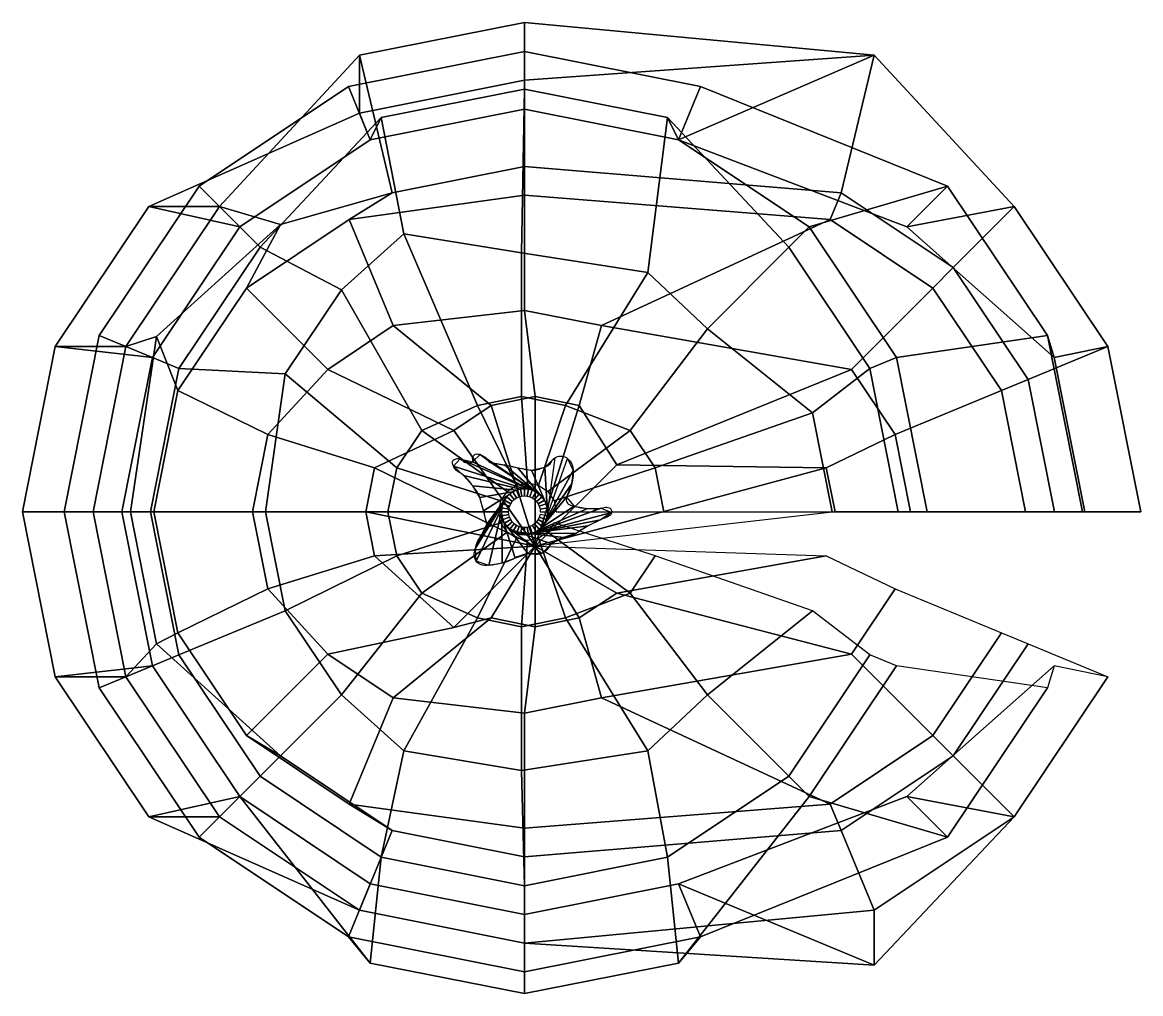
# Model space of a CAD drawing. Extents: x 20.7 to 21.73, y 7.63 to 8.52.
import ezdxf

# ---------------------------------------------------------------- set-up
doc = ezdxf.new("R2010")
doc.units = 0
doc.header["$LTSCALE"] = 30
doc.header["$MEASUREMENT"] = 0
doc.layers.add('3D', color=4, linetype='CONTINUOUS')

msp = doc.modelspace()

# ---------------------------------------------------------------- linework, layer by layer
at = {"layer": '3D', "color": 34}
msp.add_lwpolyline([(21.2015, 8.1186, -0.117832), (21.2054, 8.1135, -0.109862), (21.2067, 8.1067, -0.036437), (21.206, 8.099, -0.034184), (21.2041, 8.0909, -0.070317), (21.2014, 8.0852, 0.121404), (21.2002, 8.0817, 0.105675), (21.2004, 8.0796, 0.10563), (21.2015, 8.0777, 0.11787), (21.2043, 8.0758, 0.050289), (21.212, 8.0738, 0.018663), (21.219, 8.0729, 0.01497), (21.2278, 8.0725, 0.087147), (21.2339, 8.0734, -0.118281), (21.2384, 8.0738, -0.325615), (21.2419, 8.0703, -0.326103), (21.2397, 8.0659, -0.032273), (21.2355, 8.064, 0.027106), (21.2305, 8.0619, 0.002318), (21.2201, 8.0568, 0.008478), (21.2173, 8.0553, 0.036344), (21.2143, 8.0534, -0.022039), (21.2094, 8.05, -0.092744), (21.2016, 8.047, 0.069203), (21.1909, 8.0435, 0.147866), (21.184, 8.0369, -0.172152), (21.1777, 8.0316, -0.132721), (21.17, 8.0308, 0.108842), (21.1606, 8.0303, 0.053805), (21.1537, 8.0275, -0.040641), (21.1448, 8.0237, -0.081395), (21.1253, 8.0205, -0.221332), (21.1184, 8.0237, -0.079922), (21.1163, 8.0272, -0.108313), (21.1158, 8.0303, -0.048517), (21.1163, 8.0338, -0.02389), (21.1184, 8.0408, -0.137674), (21.1253, 8.0506, 0.264867), (21.1276, 8.0566, 0.017693), (21.127, 8.0602, 0.00755), (21.125, 8.0685, 0.004346), (21.1223, 8.0788, 0.010497), (21.121, 8.083, 0.070056), (21.119, 8.0874, 0.023562), (21.1105, 8.0988, 0.090241), (21.1029, 8.1054, -0.118501), (21.0973, 8.1107, -0.08154), (21.096, 8.1138, -0.126697), (21.096, 8.116, -0.215241), (21.0974, 8.1177, -0.116434), (21.1013, 8.1186, -0.22855), (21.1051, 8.1167, 0.214017), (21.1092, 8.1147, 0.07524), (21.1131, 8.115, 0.190759), (21.1145, 8.116, 0.274563), (21.1145, 8.1178, -0.2385), (21.1145, 8.1199, -0.087445), (21.1157, 8.1217, -0.110244), (21.1171, 8.1226, -0.136741), (21.1193, 8.1227, -0.06456), (21.1237, 8.1212, -0.144236), (21.1281, 8.1172, 0.201708), (21.1316, 8.1147, 0.026586), (21.1374, 8.1136, -0.015616), (21.1474, 8.112, -0.012911), (21.1577, 8.1098, 0.016293), (21.1659, 8.1081, 0.100723), (21.1728, 8.1082, 0.063874), (21.183, 8.112, 0.158892), (21.1871, 8.1162, -0.171356), (21.1909, 8.1199, -0.140353), (21.1964, 8.1208, -0.14068)], format="xyb", close=True, dxfattribs=at)
msp.add_circle((21.1619, 8.0698, 0.0738), 0.0211, dxfattribs=at)

# ---------------------------------------------------------------- meshes
at = {"layer": '3D', "color": 104}
mesh = msp.add_polymesh((16, 14), dxfattribs=dict(at, m_close=True))
for k, corner in enumerate([(21.1911, 8.0698, 0.3388), (21.2898, 8.0698, 0.4027), (21.4441, 8.0698, 0.4006), (21.5047, 8.0698, 0.5274), (21.5311, 8.0698, 0.5801), (21.6735, 8.0698, 0.6499), (21.6756, 8.0698, 0.7074), (21.7269, 8.0698, 0.937), (21.7269, 8.0698, 1.0424), (21.6478, 8.0698, 1.1215), (21.6214, 8.0698, 1.2534), (21.5159, 8.0698, 1.3061), (21.4468, 8.0698, 1.3754), (21.1719, 8.0382, 1.3782), (21.1891, 8.0799, 0.3388), (21.2818, 8.1102, 0.4027), (21.426, 8.1606, 0.4006), (21.4786, 8.201, 0.5274), (21.503, 8.2111, 0.5801), (21.6414, 8.2313, 0.6499), (21.6475, 8.2111, 0.7074), (21.6968, 8.2212, 0.937), (21.6968, 8.2212, 1.0424), (21.6237, 8.1909, 1.1215), (21.5993, 8.1808, 1.2534), (21.5019, 8.1405, 1.3061), (21.4387, 8.1102, 1.3754), (21.1719, 8.0382, 1.3782), (21.1834, 8.0885, 0.3388), (21.2589, 8.1444, 0.4027), (21.3297, 8.2376, 0.4483), (21.4043, 8.3122, 0.5274), (21.423, 8.3309, 0.5801), (21.5499, 8.3682, 0.6499), (21.5126, 8.3309, 0.7027), (21.611, 8.3495, 0.937), (21.611, 8.3495, 1.0424), (21.5551, 8.2936, 1.1215), (21.5364, 8.2749, 1.2534), (21.4618, 8.2003, 1.3061), (21.2465, 8.1128, 1.3782), (21.1719, 8.0382, 1.3782), (21.1748, 8.0942, 0.3388), (21.1995, 8.1673, 0.3839), (21.2751, 8.2891, 0.4027), (21.2931, 8.4312, 0.4899), (21.3032, 8.4109, 0.5801), (21.3234, 8.4596, 0.712), (21.3032, 8.4109, 0.7647), (21.4827, 8.4883, 0.9584), (21.4827, 8.4883, 1.0638), (21.4524, 8.3622, 1.1215), (21.4423, 8.3378, 1.2534), (21.2326, 8.2404, 1.2393), (21.2122, 8.1673, 1.3086), (21.1719, 8.0382, 1.3782), (21.1647, 8.0962, 0.3388), (21.1591, 8.1753, 0.3839), (21.1591, 8.3071, 0.3839), (21.1619, 8.4573, 0.4899), (21.1619, 8.439, 0.5801), (21.1619, 8.4917, 0.712), (21.1619, 8.439, 0.7647), (21.1619, 8.4654, 0.8702), (21.1619, 8.5184, 0.9971), (21.1619, 8.3862, 1.0548), (21.1619, 8.3599, 1.1866), (21.1619, 8.2544, 1.2393), (21.1719, 8.1753, 1.3086), (21.1719, 8.0382, 1.3782), (21.1546, 8.0942, 0.3388), (21.1188, 8.1673, 0.3839), (21.0515, 8.3246, 0.3866), (21.0307, 8.4312, 0.4899), (21.0206, 8.4109, 0.5801), (21.0005, 8.4596, 0.712), (21.0206, 8.4109, 0.7647), (21.0106, 8.4352, 0.8702), (21.0106, 8.4883, 0.9971), (21.0408, 8.3622, 1.0548), (21.0011, 8.3378, 1.2534), (21.0415, 8.2404, 1.3061), (21.1315, 8.1673, 1.3086), (21.1719, 8.0382, 1.3782), (21.1461, 8.0885, 0.3388), (21.0677, 8.1444, 0.408), (20.9941, 8.2732, 0.4269), (20.9195, 8.3122, 0.5274), (20.9009, 8.3309, 0.5801), (20.8636, 8.3682, 0.712), (20.9009, 8.3309, 0.7647), (20.8175, 8.3495, 0.8463), (20.8822, 8.3495, 0.9756), (20.9382, 8.3331, 1.0655), (20.907, 8.2749, 1.2534), (20.9816, 8.2003, 1.3061), (21.0973, 8.1444, 1.3086), (21.1719, 8.0382, 1.3782), (21.1404, 8.0799, 0.3388), (21.0449, 8.1102, 0.408), (20.9427, 8.1962, 0.4269), (20.8452, 8.201, 0.5274), (20.8209, 8.2111, 0.5801), (20.7721, 8.2313, 0.712), (20.8209, 8.2111, 0.7647), (20.7317, 8.2212, 0.8463), (20.7965, 8.2212, 0.9756), (20.8247, 8.2304, 1.0798), (20.8441, 8.1808, 1.2534), (20.9266, 8.1405, 1.3347), (21.0246, 8.1102, 1.3754), (21.1719, 8.0382, 1.3782), (21.1383, 8.0698, 0.3388), (21.0368, 8.0698, 0.408), (20.9246, 8.0698, 0.4483), (20.8191, 8.0698, 0.5274), (20.7928, 8.0698, 0.5801), (20.74, 8.0698, 0.712), (20.7928, 8.0698, 0.7647), (20.7016, 8.0698, 0.8463), (20.7664, 8.0698, 0.9756), (20.8006, 8.0698, 1.0691), (20.822, 8.0698, 1.2534), (20.9126, 8.0698, 1.3347), (21.0166, 8.0698, 1.3754), (21.1719, 8.0382, 1.3782), (21.1404, 8.0597, 0.3388), (21.0449, 8.0295, 0.408), (20.9427, 7.979, 0.4483), (20.8452, 7.9386, 0.5274), (20.8209, 7.9286, 0.5801), (20.7721, 7.9084, 0.712), (20.8209, 7.9286, 0.7647), (20.7317, 7.9185, 0.8463), (20.7965, 7.9185, 0.9756), (20.8247, 7.9487, 1.0691), (20.8441, 7.9588, 1.2534), (20.9266, 7.9992, 1.3347), (21.0246, 8.0295, 1.3754), (21.1719, 8.0382, 1.3782), (21.1461, 8.0512, 0.3388), (21.0677, 7.9952, 0.408), (20.9941, 7.902, 0.4483), (20.9195, 7.8274, 0.5274), (20.9009, 7.8088, 0.5801), (20.8636, 7.7715, 0.712), (20.9009, 7.8088, 0.7647), (20.8175, 7.7901, 0.8463), (20.8822, 7.7901, 0.9756), (20.9382, 7.8461, 1.0548), (20.907, 7.8647, 1.2534), (20.9816, 7.9393, 1.3061), (21.0973, 7.9636, 1.3782), (21.1719, 8.0382, 1.3782), (21.1546, 8.0455, 0.3388), (21.1188, 7.9724, 0.3839), (21.0515, 7.8506, 0.408), (21.0307, 7.7531, 0.5274), (21.0206, 7.6561, 0.5721), (21.0005, 7.68, 0.712), (21.0206, 7.7288, 0.7647), (21.0106, 7.7044, 0.8702), (21.0106, 7.7044, 0.9756), (21.0408, 7.7775, 1.0548), (21.0011, 7.8018, 1.2534), (21.0415, 7.8993, 1.3061), (21.1315, 7.9724, 1.3086), (21.1719, 8.0382, 1.3782), (21.1647, 8.0435, 0.3388), (21.1591, 7.9643, 0.3839), (21.1591, 7.8325, 0.3839), (21.1619, 7.727, 0.5274), (21.1619, 7.628, 0.5721), (21.1619, 7.6479, 0.712), (21.1619, 7.7007, 0.7647), (21.1619, 7.6743, 0.8702), (21.1619, 7.6743, 0.9756), (21.1619, 7.7534, 1.0548), (21.1619, 7.7798, 1.1866), (21.1619, 7.8852, 1.2393), (21.1719, 7.9643, 1.3086), (21.1719, 8.0382, 1.3782), (21.1748, 8.0455, 0.3388), (21.1995, 7.9724, 0.3839), (21.2751, 7.8506, 0.4027), (21.2931, 7.7531, 0.5274), (21.3032, 7.6561, 0.5721), (21.3234, 7.68, 0.712), (21.3032, 7.7288, 0.7647), (21.4827, 7.6541, 0.9182), (21.4827, 7.7044, 1.0424), (21.4524, 7.7775, 1.1215), (21.4423, 7.8018, 1.2534), (21.2326, 7.8993, 1.2393), (21.2122, 7.9724, 1.3086), (21.1719, 8.0382, 1.3782), (21.1834, 8.0512, 0.3388), (21.2589, 7.9952, 0.4027), (21.3297, 7.902, 0.4483), (21.4043, 7.8274, 0.5274), (21.423, 7.8088, 0.5801), (21.5499, 7.7715, 0.6499), (21.5126, 7.8088, 0.7027), (21.611, 7.7901, 0.937), (21.611, 7.7901, 1.0424), (21.5551, 7.8461, 1.1215), (21.5364, 7.8647, 1.2534), (21.4618, 7.9393, 1.3061), (21.2465, 7.9952, 1.3086), (21.1719, 8.0382, 1.3782), (21.1891, 8.0597, 0.3388), (21.2818, 8.0295, 0.4027), (21.426, 7.979, 0.4006), (21.4786, 7.9386, 0.5274), (21.503, 7.9286, 0.5801), (21.6414, 7.9084, 0.6499), (21.6475, 7.9286, 0.7074), (21.6968, 7.9185, 0.937), (21.6968, 7.9185, 1.0424), (21.6237, 7.9487, 1.1215), (21.5993, 7.9588, 1.2534), (21.5019, 7.9992, 1.3061), (21.4387, 8.0295, 1.3754), (21.1719, 8.0382, 1.3782)]):
    mesh.set_mesh_vertex(divmod(k, 14), corner)
at = {"layer": '3D', "color": 34}
mesh = msp.add_polymesh((2, 36), dxfattribs=dict(at, n_close=True))
for k, corner in enumerate([(21.183, 8.0698, 0.0738), (21.1827, 8.0735, 0.0738), (21.1817, 8.077, 0.0738), (21.1802, 8.0804, 0.0738), (21.1781, 8.0834, 0.0738), (21.1755, 8.086, 0.0738), (21.1725, 8.0881, 0.0738), (21.1691, 8.0896, 0.0738), (21.1656, 8.0906, 0.0738), (21.1619, 8.0909, 0.0738), (21.1583, 8.0906, 0.0738), (21.1547, 8.0896, 0.0738), (21.1514, 8.0881, 0.0738), (21.1484, 8.086, 0.0738), (21.1458, 8.0834, 0.0738), (21.1436, 8.0804, 0.0738), (21.1421, 8.077, 0.0738), (21.1411, 8.0735, 0.0738), (21.1408, 8.0698, 0.0738), (21.1411, 8.0662, 0.0738), (21.1421, 8.0626, 0.0738), (21.1436, 8.0593, 0.0738), (21.1458, 8.0563, 0.0738), (21.1484, 8.0537, 0.0738), (21.1514, 8.0516, 0.0738), (21.1547, 8.05, 0.0738), (21.1583, 8.049, 0.0738), (21.1619, 8.0487, 0.0738), (21.1656, 8.049, 0.0738), (21.1691, 8.05, 0.0738), (21.1725, 8.0516, 0.0738), (21.1755, 8.0537, 0.0738), (21.1781, 8.0563, 0.0738), (21.1802, 8.0593, 0.0738), (21.1817, 8.0626, 0.0738), (21.1827, 8.0662, 0.0738), (21.1897, 8.1192), (21.1806, 8.1108), (21.1684, 8.1078), (21.156, 8.1102), (21.1436, 8.1127), (21.1311, 8.1148), (21.1212, 8.1222), (21.1142, 8.1156), (21.1029, 8.1183), (21.0969, 8.1115), (21.1061, 8.1031), (21.1145, 8.0937), (21.1211, 8.0829), (21.1244, 8.0707), (21.1273, 8.0584), (21.1224, 8.0478), (21.117, 8.0364), (21.1178, 8.0244), (21.1292, 8.0206), (21.1416, 8.0227), (21.1534, 8.0273), (21.1654, 8.0311), (21.1779, 8.0316), (21.1867, 8.0404), (21.1978, 8.0461), (21.2097, 8.0502), (21.2204, 8.0569), (21.2318, 8.0625), (21.2419, 8.069), (21.2324, 8.073), (21.2198, 8.0729), (21.2074, 8.0748), (21.2005, 8.0833), (21.2052, 8.095), (21.2067, 8.1075), (21.2015, 8.1186)]):
    mesh.set_mesh_vertex(divmod(k, 36), corner)
mesh = msp.add_polymesh((2, 36), dxfattribs=dict(at, n_close=True))
for k, corner in enumerate([(21.183, 8.0698, 0.0738), (21.1827, 8.0735, 0.0738), (21.1817, 8.077, 0.0738), (21.1802, 8.0804, 0.0738), (21.1781, 8.0834, 0.0738), (21.1755, 8.086, 0.0738), (21.1725, 8.0881, 0.0738), (21.1691, 8.0896, 0.0738), (21.1656, 8.0906, 0.0738), (21.1619, 8.0909, 0.0738), (21.1583, 8.0906, 0.0738), (21.1547, 8.0896, 0.0738), (21.1514, 8.0881, 0.0738), (21.1484, 8.086, 0.0738), (21.1458, 8.0834, 0.0738), (21.1436, 8.0804, 0.0738), (21.1421, 8.077, 0.0738), (21.1411, 8.0735, 0.0738), (21.1408, 8.0698, 0.0738), (21.1411, 8.0662, 0.0738), (21.1421, 8.0626, 0.0738), (21.1436, 8.0593, 0.0738), (21.1458, 8.0563, 0.0738), (21.1484, 8.0537, 0.0738), (21.1514, 8.0516, 0.0738), (21.1547, 8.05, 0.0738), (21.1583, 8.049, 0.0738), (21.1619, 8.0487, 0.0738), (21.1656, 8.049, 0.0738), (21.1691, 8.05, 0.0738), (21.1725, 8.0516, 0.0738), (21.1755, 8.0537, 0.0738), (21.1781, 8.0563, 0.0738), (21.1802, 8.0593, 0.0738), (21.1817, 8.0626, 0.0738), (21.1827, 8.0662, 0.0738), (21.1764, 8.0698, 0.3454), (21.1762, 8.0723, 0.3454), (21.1755, 8.0748, 0.3454), (21.1745, 8.0771, 0.3454), (21.173, 8.0791, 0.3454), (21.1712, 8.0809, 0.3454), (21.1692, 8.0824, 0.3454), (21.1669, 8.0835, 0.3454), (21.1644, 8.0841, 0.3454), (21.1619, 8.0843, 0.3454), (21.1594, 8.0841, 0.3454), (21.157, 8.0835, 0.3454), (21.1547, 8.0824, 0.3454), (21.1526, 8.0809, 0.3454), (21.1508, 8.0791, 0.3454), (21.1494, 8.0771, 0.3454), (21.1483, 8.0748, 0.3454), (21.1476, 8.0723, 0.3454), (21.1474, 8.0698, 0.3454), (21.1476, 8.0673, 0.3454), (21.1483, 8.0649, 0.3454), (21.1494, 8.0626, 0.3454), (21.1508, 8.0605, 0.3454), (21.1526, 8.0587, 0.3454), (21.1547, 8.0573, 0.3454), (21.157, 8.0562, 0.3454), (21.1594, 8.0555, 0.3454), (21.1619, 8.0553, 0.3454), (21.1644, 8.0555, 0.3454), (21.1669, 8.0562, 0.3454), (21.1692, 8.0573, 0.3454), (21.1712, 8.0587, 0.3454), (21.173, 8.0605, 0.3454), (21.1745, 8.0626, 0.3454), (21.1755, 8.0649, 0.3454), (21.1762, 8.0673, 0.3454)]):
    mesh.set_mesh_vertex(divmod(k, 36), corner)

doc.saveas('drawing.dxf')
